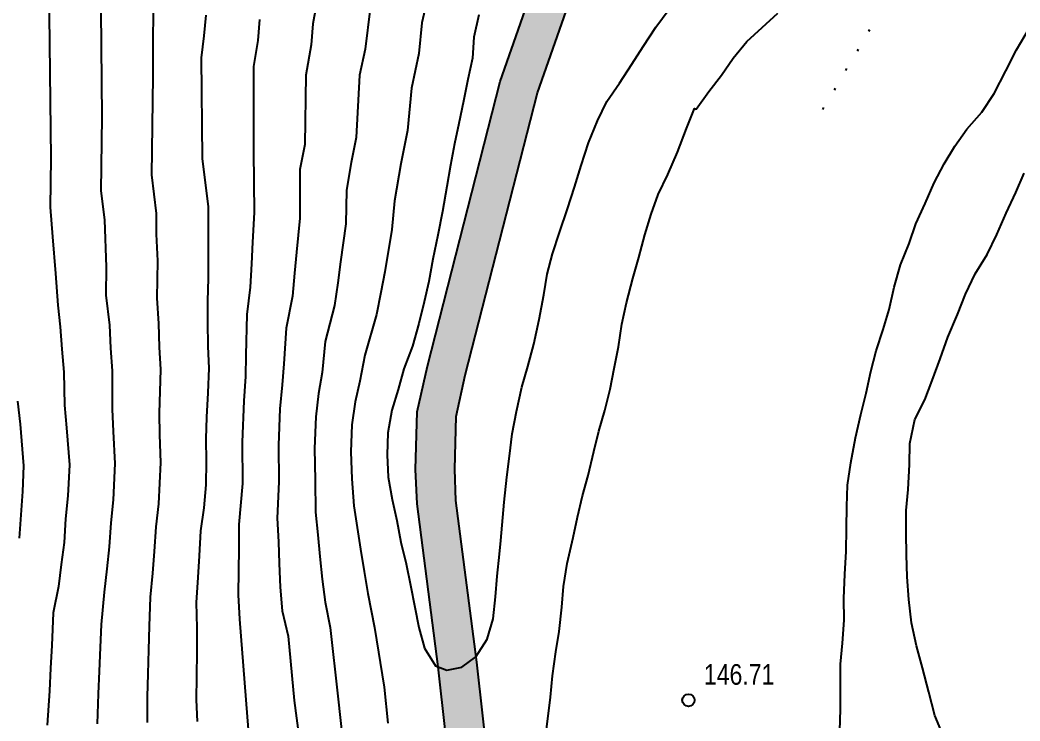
# Model space of a CAD drawing. Header units: metres. Extents: x 523239 to 523998, y 4669208 to 4669802.
# Drawn here: x 523737.88 to 523786.4, y 4669612.41 to 4669646.43 of the extents above; entities that cross this region are included whole.
import ezdxf

# ---------------------------------------------------------------- set-up
doc = ezdxf.new("R2010")
doc.units = ezdxf.units.M
doc.header["$MEASUREMENT"] = 0
doc.linetypes.add('SENDA', pattern=[1, 0, -1])
for name, color, linetype in [('031006 Cota terreno', 9, 'Continuous'), ('032022 Curva cada 1 m de baja fiabilidad', 40, 'Continuous'), ('032023 Curva cada 5 m de baja fiabilidad', 34, 'Continuous'), ('033006 Texto cota terreno', 9, 'Continuous'), ('042014 Rio baja fiabilidad', 142, 'Continuous'), ('072024 Senda', 7, 'SENDA'), ('990001 Sombreados', 7, 'Continuous')]:
    doc.layers.add(name, color=color, linetype=linetype)
doc.styles.get("Standard").update_dxf_attribs({"font": 'arial.ttf'})

# ---------------------------------------------------------------- blocks, each defined once
blk = doc.blocks.new('COTAP')
at = {"color": 0}
blk.add_circle((0, 0), 0.3, dxfattribs=at)

msp = doc.modelspace()

# ---------------------------------------------------------------- hatches: boundary and pattern name
at = {"layer": '990001 Sombreados'}
msp.add_hatch(color=4, dxfattribs=at).paths.add_polyline_path([(523812.297, 4669785), (523814.192, 4669785), (523813.69, 4669777.44), (523813.12, 4669771.7), (523812.63, 4669761.54), (523812.2, 4669758.97), (523811.68, 4669756.31), (523810.95, 4669752.69), (523808.31, 4669739.02), (523806.91, 4669731.81), (523806.41, 4669729.09), (523805.71, 4669725.9), (523805.03, 4669723.59), (523804.07, 4669720.97), (523802.09, 4669716.68), (523799.45, 4669711.65), (523797.68, 4669709.38), (523790.68, 4669700.69), (523786, 4669694.81), (523784.51, 4669693.02), (523782.48, 4669690.51), (523780.05, 4669686.65), (523778.24, 4669681.83), (523775.92, 4669676.7), (523768.24, 4669657.89), (523762.99, 4669642.89), (523759.48, 4669629.19), (523759.04, 4669627.18), (523758.98, 4669624.63), (523759.03, 4669623.11), (523760.04, 4669615.27), (523761.87, 4669598.91), (523762.06, 4669597.65), (523762.82, 4669595.49), (523771.67, 4669576.93), (523772.29, 4669575.03), (523772.58, 4669572.68), (523772.48, 4669570.62), (523769.55, 4669547.84), (523768.28, 4669539.46), (523762.89, 4669522.85), (523759.69, 4669513.09), (523755.93, 4669508.91), (523751.33, 4669502.55), (523748.63, 4669497.59), (523747.82, 4669496.19), (523741.33, 4669478.78), (523735.37, 4669464.62), (523733.25, 4669462.42), (523732, 4669461.45), (523728.26, 4669459.03), (523720.22, 4669454.85), (523716.95, 4669453.04), (523712.17, 4669450.34), (523707.93, 4669447.25), (523703.72, 4669442.74), (523699, 4669438), (523692.79, 4669433.78), (523685.91, 4669429.6), (523679.63, 4669426.17), (523673.06, 4669422.21), (523666.39, 4669417.68), (523653.95, 4669408.65), (523652.33, 4669407.2), (523650.67, 4669405.28), (523649.16, 4669402.67), (523647.76, 4669397.59), (523647.63, 4669396.55), (523647.64, 4669393.4), (523648.26, 4669381.94), (523645.91, 4669382.464), (523645.67, 4669393.4), (523645.73, 4669396.65), (523645.85, 4669397.92), (523647.36, 4669403.72), (523649.12, 4669406.53), (523650.97, 4669408.6), (523652.77, 4669410.15), (523665.3, 4669419.23), (523672.01, 4669423.8), (523678.69, 4669428.06), (523684.95, 4669431.34), (523691.74, 4669435.46), (523697.79, 4669439.48), (523702.36, 4669444.06), (523706.67, 4669448.67), (523711.14, 4669451.94), (523716.03, 4669454.69), (523719.32, 4669456.52), (523727.3, 4669460.66), (523730.9, 4669463.01), (523731.99, 4669463.83), (523733.76, 4669465.68), (523739.57, 4669479.49), (523746.1, 4669497), (523746.98, 4669498.52), (523749.72, 4669503.55), (523754.45, 4669510.11), (523758.01, 4669514.05), (523761.09, 4669523.45), (523766.42, 4669539.9), (523767.67, 4669548.1), (523770.59, 4669570.79), (523770.68, 4669572.61), (523770.43, 4669574.62), (523769.91, 4669576.23), (523761.07, 4669594.76), (523760.21, 4669597.19), (523759.99, 4669598.66), (523758.16, 4669615.04), (523757.14, 4669622.95), (523757.07, 4669624.62), (523757.15, 4669627.41), (523757.64, 4669629.63), (523761.18, 4669643.44), (523766.47, 4669658.56), (523774.18, 4669677.45), (523776.52, 4669682.61), (523778.78, 4669687.57), (523781.78, 4669691.56), (523783.72, 4669693.65), (523784.94, 4669695.2), (523789.6, 4669701.52), (523796.23, 4669710.43), (523797.84, 4669712.62), (523800.39, 4669717.52), (523802.32, 4669721.69), (523803.23, 4669724.18), (523803.87, 4669726.37), (523804.55, 4669729.47), (523805.05, 4669732.16), (523806.45, 4669739.38), (523809.09, 4669753.06), (523809.82, 4669756.68), (523810.34, 4669759.31), (523810.74, 4669761.74), (523811.23, 4669771.84), (523811.8, 4669777.6)], flags=0)

# ---------------------------------------------------------------- linework, layer by layer
at = {"layer": '032022 Curva cada 1 m de baja fiabilidad'}
for points, elevation in [([(523739.22, 4669652.25), (523739.37, 4669639.73), (523739.34, 4669637.35), (523739.46, 4669635.91), (523739.59, 4669634.12), (523739.71, 4669632.59), (523739.83, 4669631.54), (523739.9, 4669630.46), (523740, 4669629.34), (523740.04, 4669627.74), (523740.13, 4669626.64), (523740.27, 4669624.84), (523740.2, 4669623.34), (523740.09, 4669622.22), (523740.01, 4669621.07), (523739.88, 4669620.01), (523739.74, 4669618.93), (523739.48, 4669617.66), (523739.42, 4669616.07), (523739.35, 4669614.97), (523739.3, 4669613.88), (523739.19, 4669612.2)], 153), ([(523741.77, 4669650.39), (523741.85, 4669641.71), (523741.79, 4669638.14), (523741.97, 4669636.73), (523742.06, 4669634.43), (523742.04, 4669633.07), (523742.21, 4669631.62), (523742.27, 4669630.51), (523742.34, 4669629.41), (523742.34, 4669627.54), (523742.39, 4669626.46), (523742.48, 4669624.9), (523742.4, 4669623.15), (523742.28, 4669622.03), (523742.2, 4669620.86), (523742.09, 4669619.8), (523741.96, 4669618.67), (523741.82, 4669617.09), (523741.76, 4669615.97), (523741.71, 4669614.83), (523741.67, 4669613.73), (523741.62, 4669612.27)], 152), ([(523744.33, 4669648.52), (523744.32, 4669643.68), (523744.25, 4669638.92), (523744.48, 4669637.04), (523744.49, 4669636.04), (523744.54, 4669634.75), (523744.51, 4669632.93), (523744.59, 4669631.7), (523744.63, 4669630.55), (523744.69, 4669629.47), (523744.63, 4669627.35), (523744.64, 4669626.29), (523744.7, 4669624.95), (523744.6, 4669622.95), (523744.46, 4669621.83), (523744.38, 4669620.64), (523744.3, 4669619.58), (523744.19, 4669618.42), (523744.14, 4669617.01), (523744.11, 4669615.87), (523744.08, 4669614.7), (523744.05, 4669613.58), (523744.04, 4669612.33)], 151), ([(523752.34, 4669647.66), (523752.09, 4669646.24), (523752.01, 4669645.23), (523751.75, 4669643.75), (523751.69, 4669640.39), (523751.46, 4669639.17), (523751.46, 4669636.81), (523751.29, 4669635.16), (523751.2, 4669634.14), (523751.09, 4669633.02), (523750.79, 4669631.47), (523750.68, 4669629.75), (523750.59, 4669628.72), (523750.49, 4669627.56), (523750.41, 4669625.79), (523750.44, 4669624.02), (523750.36, 4669622.25), (523750.41, 4669621.11), (523750.45, 4669620.06), (523750.5, 4669618.91), (523750.6, 4669617.76), (523750.88, 4669616.53), (523751.17, 4669613.41), (523751.43, 4669611.44)], 148), ([(523757.61, 4669647.35), (523757.37, 4669646.29), (523757.22, 4669644.8), (523756.87, 4669643.12), (523756.68, 4669641.07), (523756.35, 4669639.45), (523756.05, 4669637.65), (523755.92, 4669636.26), (523755.57, 4669634.21), (523755.39, 4669633.21), (523755.18, 4669632.14), (523754.6, 4669630.16), (523754.37, 4669628.91), (523754.14, 4669627.9), (523753.98, 4669626.79), (523753.93, 4669625.48), (523753.97, 4669624.17), (523754.08, 4669622.86), (523754.24, 4669621.8), (523754.39, 4669620.75), (523754.58, 4669619.66), (523754.75, 4669618.59), (523755.07, 4669616.94), (523755.54, 4669614.05), (523755.73, 4669612.3)], 146), ([(523754.86, 4669646.98), (523754.62, 4669645.01), (523754.35, 4669643.76), (523754.19, 4669640.73), (523753.94, 4669639.51), (523753.71, 4669638.17), (523753.69, 4669636.54), (523753.43, 4669634.69), (523753.3, 4669633.67), (523753.14, 4669632.58), (523752.69, 4669630.82), (523752.53, 4669629.33), (523752.36, 4669628.31), (523752.23, 4669627.17), (523752.17, 4669625.64), (523752.2, 4669624.09), (523752.22, 4669622.55), (523752.32, 4669621.45), (523752.42, 4669620.4), (523752.54, 4669619.29), (523752.68, 4669618.18), (523752.92, 4669616.94), (523753.29, 4669613.61), (523753.55, 4669611.25)], 147), ([(523763.34, 4669611.38), (523763.48, 4669612.51), (523763.61, 4669613.56), (523763.71, 4669614.6), (523763.87, 4669615.76), (523764.03, 4669616.76), (523764.16, 4669617.93), (523764.24, 4669618.93), (523764.43, 4669620.06), (523764.71, 4669621.31), (523764.92, 4669622.31), (523765.17, 4669623.33), (523765.45, 4669624.32), (523765.72, 4669625.49), (523765.96, 4669626.47), (523766.26, 4669627.48), (523766.51, 4669628.51), (523766.7, 4669629.52), (523766.91, 4669630.57), (523767.08, 4669631.67), (523767.3, 4669632.7), (523767.61, 4669633.88), (523767.9, 4669634.9), (523768.2, 4669636.01), (523768.5, 4669637.01), (523768.84, 4669637.96), (523769.31, 4669638.94), (523769.78, 4669640.01), (523770.22, 4669641.17), (523770.61, 4669642.13), (523770.69, 4669642.11), (523771.3, 4669642.96), (523771.91, 4669643.75), (523772.48, 4669644.58), (523773.14, 4669645.39), (523773.88, 4669646.07), (523774.65, 4669646.76)], 146), ([(523749.49, 4669646.45), (523749.41, 4669645.44), (523749.21, 4669644.17), (523749.2, 4669640.05), (523749.23, 4669637.09), (523749.15, 4669635.64), (523749.11, 4669634.6), (523749.05, 4669633.46), (523748.88, 4669632.13), (523748.84, 4669630.17), (523748.81, 4669629.13), (523748.74, 4669627.94), (523748.65, 4669625.95), (523748.67, 4669623.94), (523748.5, 4669621.94), (523748.49, 4669620.76), (523748.48, 4669619.71), (523748.46, 4669618.54), (523748.53, 4669617.35), (523749.26, 4669608.09)], 149), ([(523777.66, 4669611.94), (523777.69, 4669612.99), (523777.68, 4669614.17), (523777.69, 4669615.17), (523777.78, 4669616.19), (523777.86, 4669617.31), (523777.85, 4669618.36), (523777.89, 4669619.54), (523777.97, 4669620.64), (523777.98, 4669621.77), (523777.99, 4669622.82), (523778.03, 4669623.85), (523778.19, 4669624.94), (523778.42, 4669626.15), (523778.67, 4669627.28), (523778.94, 4669628.32), (523779.16, 4669629.37), (523779.42, 4669630.38), (523779.75, 4669631.41), (523780.05, 4669632.38), (523780.29, 4669633.47), (523780.6, 4669634.55), (523781.02, 4669635.59), (523781.35, 4669636.54), (523781.8, 4669637.53), (523782.23, 4669638.52), (523782.71, 4669639.45), (523783.24, 4669640.3), (523783.82, 4669641.13), (523784.54, 4669641.96), (523785.15, 4669642.87), (523785.71, 4669643.97), (523786.22, 4669644.99), (523786.86, 4669646.05)], 147), ([(523782.72, 4669611.59), (523782.27, 4669612.68), (523781.98, 4669613.81), (523781.66, 4669614.99), (523781.37, 4669616.06), (523781.13, 4669617.17), (523781, 4669618.3), (523780.93, 4669619.41), (523780.89, 4669620.48), (523780.87, 4669621.52), (523780.88, 4669622.63), (523780.97, 4669623.65), (523781.03, 4669624.86), (523781.05, 4669625.88), (523781.3, 4669627.05), (523781.78, 4669627.99), (523782.13, 4669628.93), (523782.53, 4669629.99), (523782.9, 4669631.03), (523783.36, 4669632.13), (523783.76, 4669633.12), (523784.22, 4669634.11), (523784.81, 4669635.05), (523785.28, 4669636.02), (523785.72, 4669637.06), (523786.19, 4669638.06), (523786.6, 4669639)], 148), ([(523737.75, 4669627.93), (523737.88, 4669626.81), (523738.05, 4669624.79), (523738, 4669623.54), (523737.91, 4669622.42), (523737.83, 4669621.29)], 154)]:
    msp.add_lwpolyline(points, dxfattribs=dict(at, elevation=elevation))
at = {"layer": '032023 Curva cada 5 m de baja fiabilidad'}
for points, elevation in [([(523746.89, 4669646.66), (523746.8, 4669645.66), (523746.66, 4669644.59), (523746.71, 4669639.71), (523747, 4669637.36), (523747.01, 4669636.11), (523747.01, 4669635.06), (523747, 4669633.9), (523746.98, 4669632.79), (523746.97, 4669631.78), (523746.99, 4669630.59), (523747.03, 4669629.54), (523746.99, 4669628.33), (523746.93, 4669627.15), (523746.89, 4669626.11), (523746.91, 4669625), (523746.9, 4669623.87), (523746.8, 4669622.75), (523746.64, 4669621.64), (523746.57, 4669620.42), (523746.51, 4669619.37), (523746.42, 4669618.16), (523746.46, 4669616.93), (523746.45, 4669615.77), (523746.44, 4669614.57), (523746.42, 4669613.43), (523746.47, 4669612.39)], 150), ([(523760.14, 4669646.68), (523759.89, 4669645.6), (523759.83, 4669644.58), (523759.61, 4669643.54), (523759.39, 4669642.49), (523759.17, 4669641.41), (523758.96, 4669640.42), (523758.76, 4669639.38), (523758.59, 4669638.35), (523758.38, 4669637.14), (523758.15, 4669635.99), (523757.91, 4669634.82), (523757.71, 4669633.74), (523757.49, 4669632.75), (523757.23, 4669631.7), (523756.92, 4669630.6), (523756.5, 4669629.5), (523756.22, 4669628.49), (523755.92, 4669627.49), (523755.73, 4669626.4), (523755.69, 4669625.32), (523755.74, 4669624.24), (523755.94, 4669623.16), (523756.16, 4669622.14), (523756.36, 4669621.09), (523756.62, 4669620.04), (523756.82, 4669619.01), (523757.04, 4669617.93), (523757.22, 4669616.94), (523757.5, 4669615.94), (523758.04, 4669615.09), (523758.59, 4669614.88), (523759.32, 4669615.03), (523759.99, 4669615.52), (523760.55, 4669616.38), (523760.84, 4669617.37), (523760.95, 4669618.43), (523761.02, 4669619.44), (523761.14, 4669620.5), (523761.21, 4669621.17), (523761.37, 4669623.03), (523761.5, 4669624.24), (523761.62, 4669625.26), (523761.76, 4669626.34), (523761.96, 4669627.43), (523762.23, 4669628.61), (523762.52, 4669629.61), (523762.8, 4669630.7), (523763.07, 4669631.89), (523763.3, 4669633.09), (523763.46, 4669634.09), (523763.71, 4669635.08), (523764.05, 4669636.12), (523764.44, 4669637.27), (523764.78, 4669638.32), (523765.11, 4669639.37), (523765.46, 4669640.47), (523765.89, 4669641.53), (523766.35, 4669642.47), (523766.96, 4669643.36), (523767.57, 4669644.28), (523768.12, 4669645.14), (523768.73, 4669646.08), (523769.37, 4669646.96)], 145)]:
    msp.add_lwpolyline(points, dxfattribs=dict(at, elevation=elevation))
at = {"layer": '042014 Rio baja fiabilidad', "flags": 128}
for points in [[(523759.99, 4669598.66), (523758.16, 4669615.04), (523757.14, 4669622.95), (523757.07, 4669624.62), (523757.15, 4669627.41), (523757.64, 4669629.63), (523761.18, 4669643.44), (523766.47, 4669658.56), (523774.18, 4669677.45), (523776.52, 4669682.61), (523778.78, 4669687.57), (523781.78, 4669691.56)], [(523761.87, 4669598.91), (523760.04, 4669615.27), (523759.03, 4669623.11), (523758.98, 4669624.63), (523759.04, 4669627.18), (523759.48, 4669629.19), (523762.99, 4669642.89), (523768.24, 4669657.89), (523775.92, 4669676.7), (523778.24, 4669681.83), (523780.05, 4669686.65), (523782.48, 4669690.51)]]:
    msp.add_lwpolyline(points, dxfattribs=at)
at = {"layer": '072024 Senda', "flags": 128}
msp.add_lwpolyline([(523776.83, 4669642.09), (523782.8, 4669652.23), (523788.56, 4669662.62), (523792.02, 4669670.98), (523795.66, 4669680.57), (523798.19, 4669687.66), (523798.83, 4669690.04), (523799.09, 4669692.79), (523798.81, 4669694.57), (523798.64, 4669695.7), (523798.59, 4669696.75), (523798.63, 4669697.83), (523798.9, 4669698.8), (523799.51, 4669699.68), (523800.15, 4669700.48), (523800.76, 4669701.34), (523801.45, 4669702.2), (523802.19, 4669703.01), (523802.94, 4669703.79), (523805.54, 4669706.81), (523811.42, 4669713.44), (523814.18, 4669717.57), (523815.81, 4669721.58), (523816.95, 4669724.72), (523817.7, 4669727.21), (523819.2, 4669732.83), (523819.83, 4669739.15)], dxfattribs=at)

# ---------------------------------------------------------------- block references
at = {"layer": '031006 Cota terreno'}
msp.add_blockref('COTAP', (523770.31, 4669613.42, 146.71), dxfattribs=at)

# ---------------------------------------------------------------- texts
at = {"layer": '033006 Texto cota terreno', "width": 0.8}
msp.add_text('146.71', height=1, dxfattribs=at).set_placement((523771.06, 4669614.17, 146.71))

doc.saveas('drawing.dxf')
